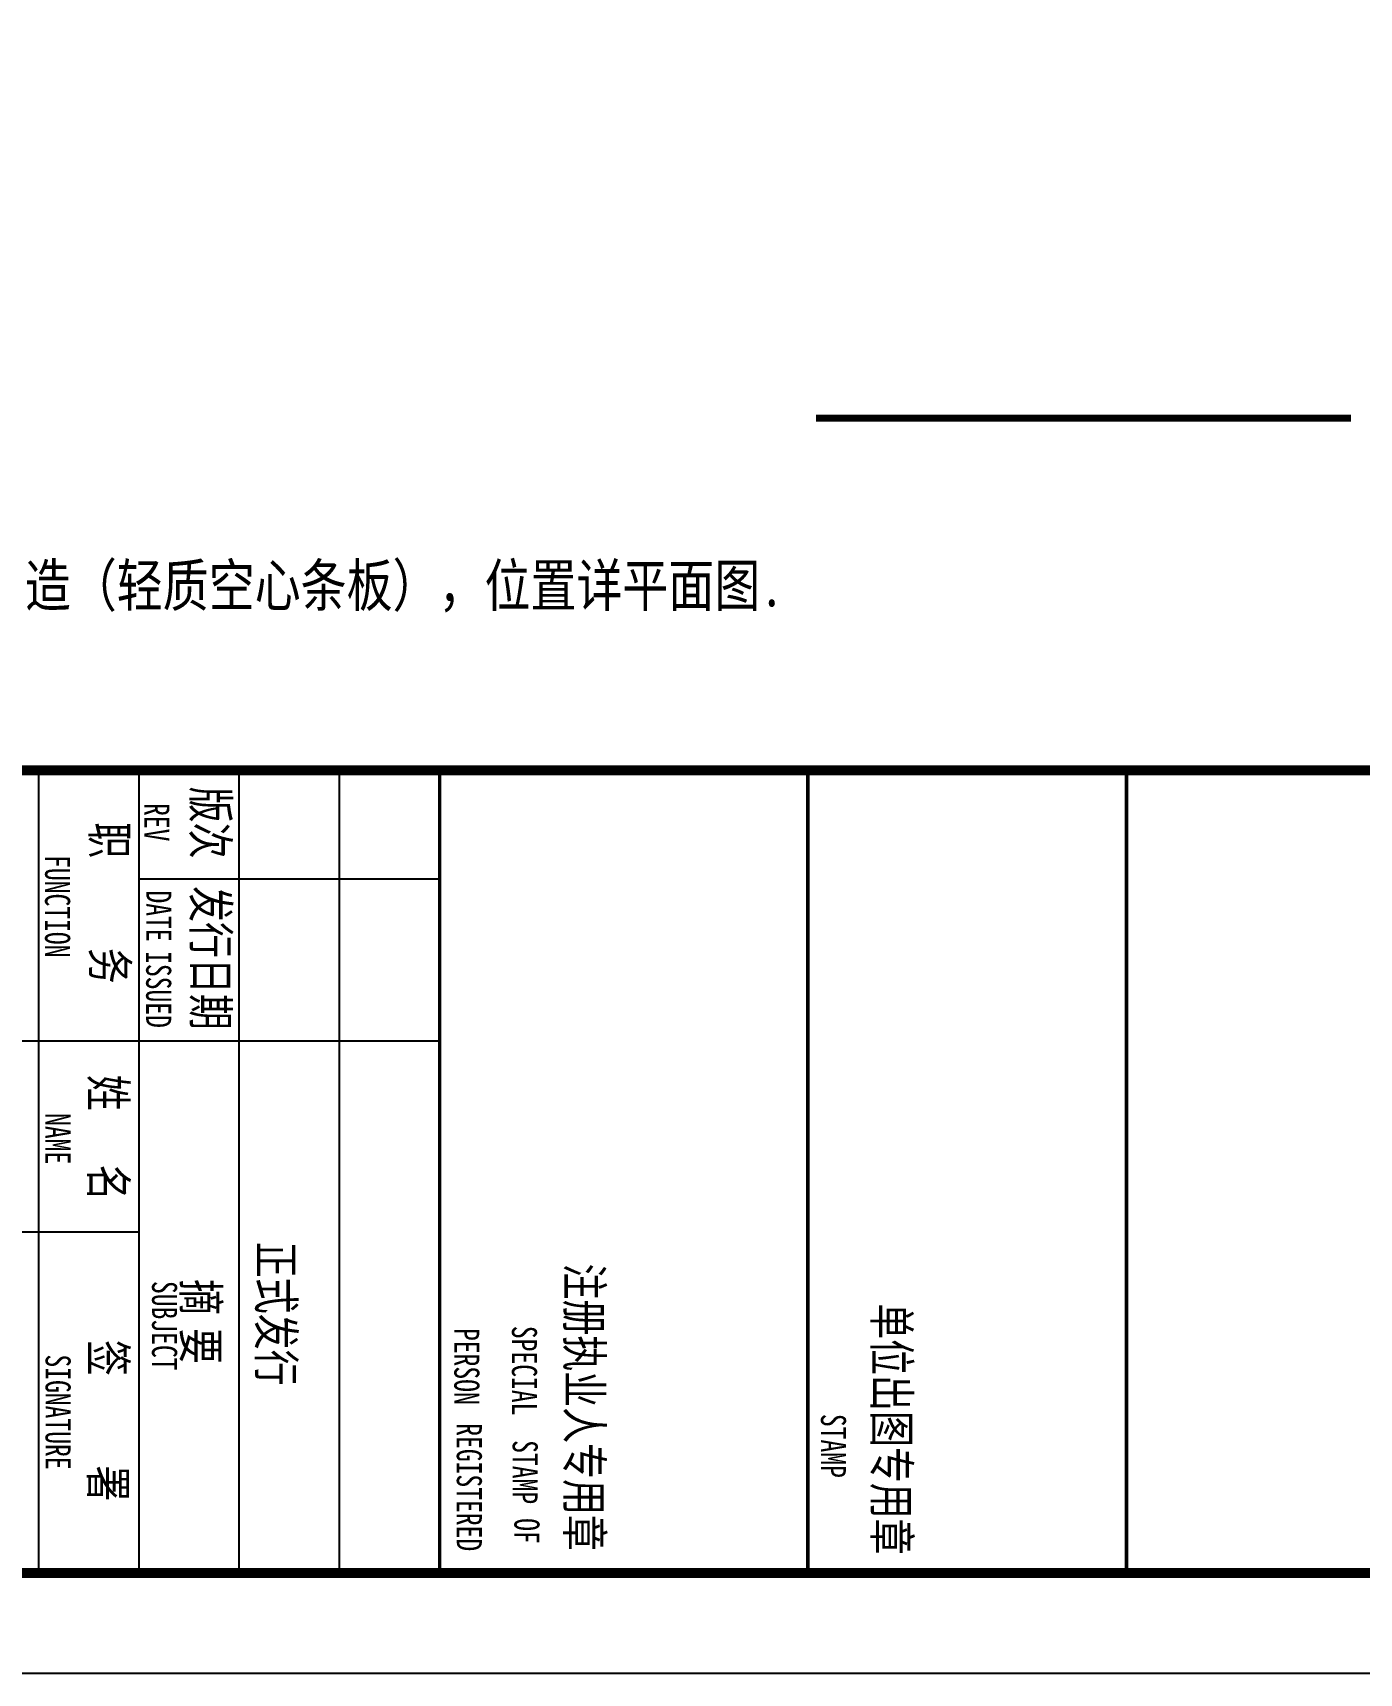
# Model space of a CAD drawing. Extents: x 174641 to 414490, y 73126 to 493158.
# Drawn here: x 254003 to 267227, y 171989 to 188342 of the extents above; entities that cross this region are included whole.
import ezdxf

# ---------------------------------------------------------------- set-up
doc = ezdxf.new("R2010")
doc.units = 0
doc.header["$LTSCALE"] = 1000
doc.header["$MEASUREMENT"] = 0
for name, color, linetype in [('DIM_SYMB', 3, 'Continuous'), ('PUB_TITLE', 7, 'Continuous'), ('TWT_TITLE', 7, 'Continuous')]:
    doc.layers.add(name, color=color, linetype=linetype)
doc.styles.add('-宋体', font='', dxfattribs={"width": 0.8})
doc.styles.get('-宋体').set_extended_font_data('SimSun')

msp = doc.modelspace()

# ---------------------------------------------------------------- linework, layer by layer
for p, q in [((235057.8, 180989), (292457.8, 180989)), ((254058.2, 180989), (254058.2, 172989)), ((255058.2, 180989), (255058.2, 172989)), ((256058.2, 180989), (256058.2, 172989)), ((257058.2, 180989), (257058.2, 172989)), ((258058.2, 180989), (258058.2, 172989)), ((255058.2, 179907.7), (258058.2, 179907.7)), ((264906.9, 172989), (264906.9, 179789)), ((264906.9, 179789), (264906.9, 172989)), ((261729.6, 173012.7), (261729.6, 178964.6)), ((258058.2, 178289), (246058.2, 178289)), ((255058.2, 176384.5), (246028.7, 176384.5))]:
    msp.add_line(p, q)
at = {"const_width": 34}
for points in [[(258058.2, 180989), (258058.2, 172989)], [(261729.6, 180989), (261729.6, 173012.7)], [(264906.9, 180989), (264906.9, 172989)]]:
    msp.add_lwpolyline(points, dxfattribs=at)
at = {"layer": 'DIM_SYMB', "const_width": 70}
msp.add_lwpolyline([(261812.7, 184501.9), (267144.2, 184501.9)], dxfattribs=at)
at = {"layer": 'PUB_TITLE', "const_width": 100}
msp.add_lwpolyline([(292457.8, 180989), (292457.8, 172989), (235058.2, 172989), (235058.2, 180989)], close=True, dxfattribs=at)
at = {"layer": 'TWT_TITLE'}
msp.add_lwpolyline([(234058.2, 256089), (234058.2, 171989), (293458.2, 171989), (293458.2, 256089)], close=True, dxfattribs=at)
at = {"layer": 'TWT_TITLE', "const_width": 100}
msp.add_lwpolyline([(235058.2, 253589), (235058.2, 172989), (292458.2, 172989), (292458.2, 253589)], close=True, dxfattribs=at)

# ---------------------------------------------------------------- texts
at = {"linetype": 'Continuous', "style": '-宋体', "width": 0.8}
msp.add_text('3.卫生间及电气管井隔墙为100厚轻质条板墙，轴线中（偏）分，做法详新12J11-1内隔墙构造（轻质空心条板），位置详平面图.', height=420, dxfattribs=at).set_placement((235597.8, 182624.1))
at = {"style": '-宋体', "width": 0.75}
for s, height, p in [('版次', 350, (255599.3, 180827)), ('REV', 250, (255115.4, 180663.7)), ('职     务', 350, (254594.8, 180471.8)), ('FUNCTION', 250, (254124.9, 180144.7)), ('DATE', 250, (255134.4, 179792.2)), ('发行日期', 350, (255602.4, 179836.1)), ('ISSUED', 250, (255132.7, 179187.7)), ('姓   名', 350, (254579.5, 177953.8)), ('NAME', 250, (254128.7, 177572.6)), ('正式发行', 350, (256254.4, 176288.7)), ('注册执业人专用章', 350, (259327, 176073.1)), ('SUBJECT', 250, (255191.3, 175899.2)), ('摘', 350, (255502.4, 175917.1)), ('单位出图专用章', 350, (262390.1, 175677.2)), ('要', 350, (255502.4, 175429)), ('PERSON', 250, (258205.1, 175430.2)), ('SPECIAL', 250, (258779.3, 175451.7)), ('SIGNATURE', 250, (254129.7, 175166.7)), ('签     署', 350, (254578.6, 175311)), ('STAMP', 250, (261860.2, 174573.9)), ('REGISTERED', 250, (258229.7, 174480.9)), ('STAMP', 250, (258786.5, 174312)), ('OF', 250, (258804, 173534.1))]:
    msp.add_text(s, height=height, rotation=270, dxfattribs=at).set_placement(p)

doc.saveas('drawing.dxf')
